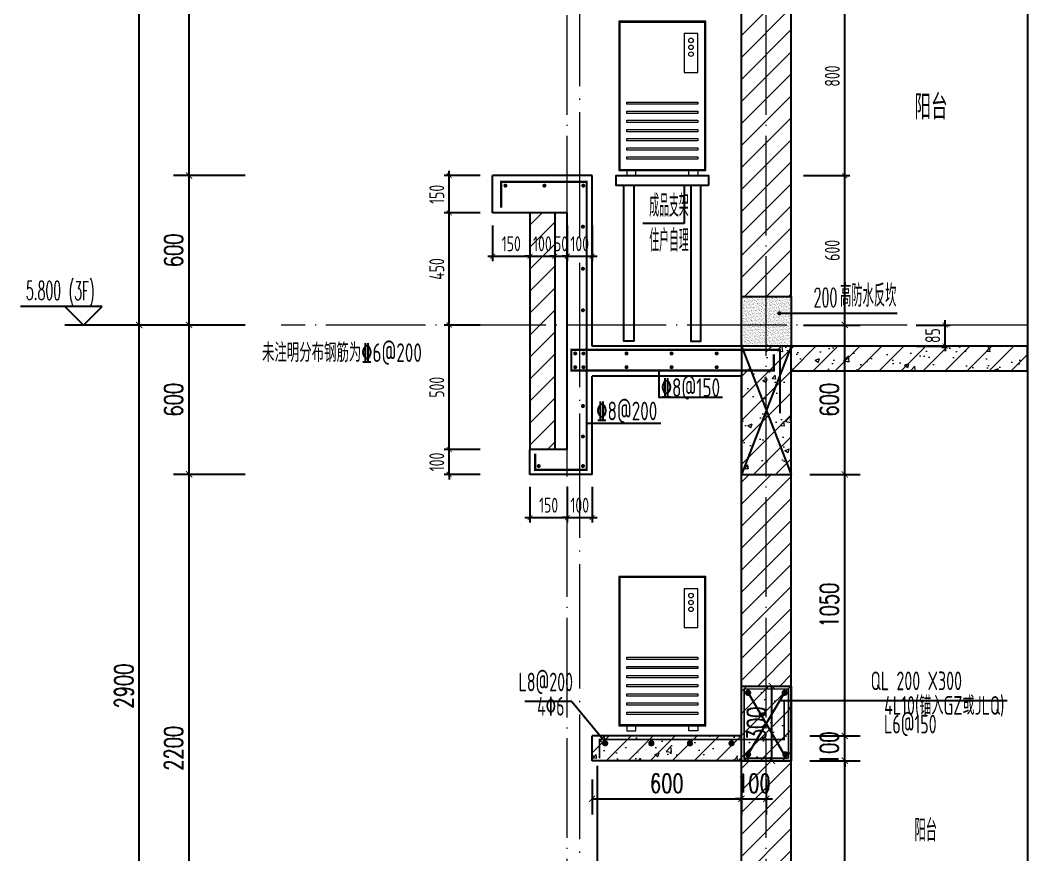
# Model space of a CAD drawing. Extents: x -1058961 to 23600, y -449123 to 2751847.
# Drawn here: x -74430 to -70329, y -29230 to -25880 of the extents above; entities that cross this region are included whole.
import ezdxf
from ezdxf.enums import TextEntityAlignment as Align

# ---------------------------------------------------------------- set-up
doc = ezdxf.new("R2010")
doc.units = 0
doc.header["$LTSCALE"] = 1000
doc.linetypes.add('DOTE', pattern=[2.42, 2, -0.2, 0.02, -0.2])
doc.linetypes.add('H3普通虚线', pattern=[4.2, 3, -1.2])
doc.layers.get('0').update_dxf_attribs({"linetype": 'CONTINUOUS'})
doc.layers.get('DEFPOINTS').update_dxf_attribs({"linetype": 'CONTINUOUS'})
for name, color, linetype in [('DIM', 2, 'CONTINUOUS'), ('DIM_ELEV', 3, 'CONTINUOUS'), ('DIM_IDEN', 67, 'CONTINUOUS'), ('DIM_SYMB', 3, 'CONTINUOUS'), ('PUB_DIM', 3, 'CONTINUOUS'), ('PUB_TEXT', 2, 'CONTINUOUS'), ('REIN', 6, 'CONTINUOUS'), ('REIND', 1, 'CONTINUOUS'), ('REINL', 1, 'CONTINUOUS'), ('S-BEAM-LINE2', 4, 'H3普通虚线'), ('S-大样-砼线', 7, 'CONTINUOUS'), ('S-引出线', 40, 'CONTINUOUS'), ('TEXT', 2, 'CONTINUOUS'), ('WALL', 5, 'CONTINUOUS'), ('看线', 251, 'CONTINUOUS'), ('空调外机', 8, 'CONTINUOUS'), ('立面-看线', 251, 'CONTINUOUS')]:
    doc.layers.add(name, color=color, linetype=linetype)
for name, color, linetype, lineweight in [('DOTE', 19, 'DOTE', 9), ('PUB_HATCH', 8, 'CONTINUOUS', 9), ('平面-空调室外机', 143, 'CONTINUOUS', 9)]:
    doc.layers.add(name, color=color, linetype=linetype, lineweight=lineweight)
doc.styles.add('_TCH_DIM', font='SIMPLEX.shx', dxfattribs={"width": 0.7, "bigfont": 'GBCBIG.shx'})
doc.styles.add('_TCH_DIM_T3', font='SIMPLEX', dxfattribs={"width": 0.705882, "bigfont": 'GBCBIG'})
doc.styles.add('DIM_FONT_T3', font='SIMPLEX', dxfattribs={"width": 0.705882, "bigfont": 'GBCBIG'})
doc.styles.add('TSSD_DIMENSION', font='Tssdeng.shx', dxfattribs={"width": 0.7, "bigfont": 'tssdchn.shx'})
doc.styles.add('TSSD_Label', font='Tssdeng.shx', dxfattribs={"width": 0.7, "bigfont": 'hztxt.shx'})
doc.styles.add('TSSD_REIN', font='tssdeng.shx', dxfattribs={"width": 0.7, "height": 300, "bigfont": 'tssdchn.shx'})
doc.dimstyles.new('_TCH_ARCH&&25', dxfattribs={"dimtxt": 74.375, "dimasz": 25, "dimexe": 62.5, "dimexo": 75, "dimgap": 25, "dimtad": 1, "dimdec": 0, "dimzin": 0, "dimdsep": 46, "dimtxsty": '_TCH_DIM_T3', "dimblk": 'ARCHTICK', "dimcen": 0.09, "dimclrt": 7, "dimazin": 0, "dimtfac": 1, "dimtdec": 0, "dimtix": 1, "dimtmove": 2, "dimatfit": 3, "dimldrblk": 'ARCHTICK', "dimfxl": 0, "dimtolj": 1, "dimtzin": 0, "dimarcsym": 0})
doc.dimstyles.new('TSSD_20_20', dxfattribs={"dimtxt": 60, "dimasz": 20, "dimexe": 20, "dimexo": 50, "dimgap": 20, "dimtad": 1, "dimdec": 0, "dimzin": 0, "dimdsep": 46, "dimtxsty": 'TSSD_DIMENSION', "dimblk": 'ARCHTICK', "dimblk1": 'ARCHTICK', "dimblk2": 'ARCHTICK', "dimcen": 0, "dimdle": 20, "dimclrt": 7, "dimadec": 0, "dimazin": 0, "dimtfac": 1, "dimtdec": 0, "dimtix": 1, "dimtmove": 2, "dimatfit": 3, "dimfxl": 0, "dimtolj": 1, "dimtzin": 0, "dimarcsym": 0})
pattern_1 = [(45, (0, 0), (-44.194174, 44.194174), []), (50, (0, 0), (179.315046, -15.688034), [18.75, -206.25]), (355, (0, 0), (-34.687833, 188.048033), [15, -165]), (100.4514, (14.94, -1.3), (144.627345, 172.359886), [15.935047, -175.285528]), (46.1842, (0, 50), (266.81026, -41.379754), [28.125, -309.375]), (96.6356, (22.23, 46.55), (233.66568, 243.52947), [23.90257, -262.92825]), (351.1842, (0, 50), (233.66549, 243.52965), [22.5, -247.5]), (21, (25, 37.5), (149.226763, -100.654723), [18.75, -206.25]), (326, (25, 37.5), (60.828833, 181.28751), [15, -165]), (71.4514, (37.44, 29.11), (210.055657, 80.632624), [15.935047, -175.285528]), (37.5, (0, 0), (3.039964, 83.2234635), [0, -163, 0, -167.5, 0, -165.625]), (7.5, (0, 0), (65.767384, 98.602928), [0, -95.5, 0, -159.25, 0, -63.125]), (327.5, (-55.75, 0), (133.455609, -5.638718), [0, -62.5, 0, -195, 0, -258.75]), (317.5, (-80.75, 0), (145.796542, 25.026246), [0, -81.25, 0, -129.5, 0, -183.75])]
pattern_2 = [(45, (0, 44.88), (-44.1941915, 44.1941915), [])]
pattern_3 = [(45, (-668291.086, 135584.79), (-44.1941915, 44.1941915), [])]
pattern_4 = [(45, (-668291.086, 135539.91), (-44.194174, 44.194174), []), (50, (-668291.09, 135539.91), (179.315046, -15.688034), [18.75, -206.25]), (355, (-668291.09, 135539.91), (-34.687833, 188.048033), [15, -165]), (100.4514, (-668276.14, 135538.6), (144.627345, 172.359886), [15.93505, -175.28553]), (46.1842, (-668291.09, 135589.9), (266.81026, -41.37975), [28.125, -309.375]), (96.6356, (-668268.85, 135586.46), (233.66568, 243.52947), [23.90257, -262.92825]), (351.1842, (-668291.1, 135589.9), (233.66549, 243.52965), [22.5, -247.5]), (21, (-668266.09, 135577.41), (149.226763, -100.654723), [18.75, -206.25]), (326, (-668266.09, 135577.41), (60.828833, 181.28751), [15, -165]), (71.4514, (-668253.65, 135569.02), (210.055657, 80.632624), [15.93505, -175.28553]), (37.5, (-668291.086, 135539.91), (3.039964, 83.2234635), [0, -163, 0, -167.5, 0, -165.625]), (7.5, (-668291.09, 135539.91), (65.767384, 98.602928), [0, -95.5, 0, -159.25, 0, -63.125]), (327.5, (-668346.836, 135539.91), (133.455609, -5.638718), [0, -62.5, 0, -195, 0, -258.75]), (317.5, (-668371.84, 135539.91), (145.796542, 25.026246), [0, -81.25, 0, -129.5, 0, -183.75])]

# ---------------------------------------------------------------- blocks, each defined once
blk = doc.blocks.new('kongtiao')
for p, q in [((-338.7, 49), (-338.7, -550.8)), ((11, 49), (-338.7, 49)), ((-334.1, 44.4), (-334.1, -546.2)), ((6.4, 44.4), (-334.1, 44.4)), ((6.4, -546.2), (6.4, 44.4)), ((11, -550.8), (11, 49)), ((-76.2, -0.5), (-76.2, -156.5)), ((-21.1, -0.5), (-76.2, -0.5)), ((-21.1, -156.5), (-21.1, -0.5)), ((-76.2, -156.5), (-21.1, -156.5)), ((-338.7, -550.8), (11, -550.8)), ((-334.1, -546.2), (6.4, -546.2)), ((-306.6, -550.8), (-306.6, -571.2)), ((-306.6, -571.2), (-269.8, -571.2)), ((-269.8, -571.2), (-269.8, -550.8)), ((-57.9, -571.2), (-57.9, -550.8)), ((-21.1, -571.2), (-57.9, -571.2)), ((-21.1, -550.8), (-21.1, -571.2))]:
    blk.add_line(p, q)
for points in [[(-306.6, -275.4), (-21.1, -275.4), (-21.1, -284.6), (-306.6, -284.6)], [(-306.6, -312.1), (-21.1, -312.1), (-21.1, -321.3), (-306.6, -321.3)], [(-306.6, -348.8), (-21.1, -348.8), (-21.1, -358), (-306.6, -358)], [(-306.6, -385.6), (-21.1, -385.6), (-21.1, -394.7), (-306.6, -394.7)], [(-306.6, -422.3), (-21.1, -422.3), (-21.1, -431.5), (-306.6, -431.5)], [(-306.6, -459), (-21.1, -459), (-21.1, -468.2), (-306.6, -468.2)], [(-306.6, -495.7), (-21.1, -495.7), (-21.1, -504.9), (-306.6, -504.9)]]:
    blk.add_lwpolyline(points, close=True)
for centre in [(-48.7, -28), (-48.7, -55.6), (-48.7, -83.1)]:
    blk.add_circle(centre, 9.18)
blk = doc.blocks.new('_ArchTick')
at = {"color": 0, "linetype": 'ByBlock', "const_width": 0.15}
blk.add_lwpolyline([(-0.5, -0.5), (0.5, 0.5)], dxfattribs=at)
blk = doc.blocks.new('*D1362')
at = {"layer": 'DEFPOINTS', "color": 0}
for p in [(895181.9, -114386.1), (895397.2, -114386.1), (895181.9, -114986.1)]:
    blk.add_point(p, dxfattribs=at)
at = {"layer": 'PUB_DIM', "color": 0, "lineweight": -2}
for p, q in [((895256.9, -114386.1), (895459.7, -114386.1)), ((895397.2, -114986.1), (895397.2, -114386.1)), ((895256.9, -114986.1), (895459.7, -114986.1))]:
    blk.add_line(p, q, dxfattribs=at)
at = {"layer": 'PUB_DIM', "color": 0, "lineweight": -2, "xscale": 25, "yscale": 25, "zscale": 25}
for p, rotation in [((895397.2, -114386.1), 90), ((895397.2, -114986.1), 270)]:
    blk.add_blockref('_ArchTick', p, dxfattribs=dict(at, rotation=rotation))
at = {"layer": 'PUB_DIM', "color": 7, "insert": (895335, -114686.1), "char_height": 74.38, "attachment_point": 5, "rotation": 90, "style": '_TCH_DIM_T3'}
blk.add_mtext('\\A1;600', dxfattribs=at)
blk = doc.blocks.new('*D1363')
at = {"layer": 'DEFPOINTS', "color": 0}
for p in [(895181.9, -114986.1), (895397.2, -114986.1), (895181.9, -116036.1)]:
    blk.add_point(p, dxfattribs=at)
at = {"layer": 'PUB_DIM', "color": 0, "lineweight": -2}
for p, q in [((895256.9, -114986.1), (895459.7, -114986.1)), ((895397.2, -116036.1), (895397.2, -114986.1)), ((895256.9, -116036.1), (895459.7, -116036.1))]:
    blk.add_line(p, q, dxfattribs=at)
at = {"layer": 'PUB_DIM', "color": 0, "lineweight": -2, "xscale": 25, "yscale": 25, "zscale": 25}
for p, rotation in [((895397.2, -114986.1), 90), ((895397.2, -116036.1), 270)]:
    blk.add_blockref('_ArchTick', p, dxfattribs=dict(at, rotation=rotation))
at = {"layer": 'PUB_DIM', "color": 7, "insert": (895335, -115511.1), "char_height": 74.38, "attachment_point": 5, "rotation": 90, "style": '_TCH_DIM_T3'}
blk.add_mtext('\\A1;1050', dxfattribs=at)
blk = doc.blocks.new('*D1364')
at = {"layer": 'DEFPOINTS', "color": 0}
for p in [(895181.9, -116036.1), (895397.2, -116036.1), (895181.9, -116136.1)]:
    blk.add_point(p, dxfattribs=at)
at = {"layer": 'PUB_DIM', "color": 0, "lineweight": -2}
for p, q in [((895256.9, -116036.1), (895459.7, -116036.1)), ((895397.2, -116036.1), (895397.2, -116011.1)), ((895397.2, -116136.1), (895397.2, -116036.1)), ((895256.9, -116136.1), (895459.7, -116136.1)), ((895397.2, -116136.1), (895397.2, -116161.1))]:
    blk.add_line(p, q, dxfattribs=at)
at = {"layer": 'PUB_DIM', "color": 0, "lineweight": -2, "xscale": 25, "yscale": 25, "zscale": 25}
for p, rotation in [((895397.2, -116036.1), 270), ((895397.2, -116136.1), 90)]:
    blk.add_blockref('_ArchTick', p, dxfattribs=dict(at, rotation=rotation))
at = {"layer": 'PUB_DIM', "color": 7, "insert": (895335, -116086.1), "char_height": 74.38, "attachment_point": 5, "rotation": 90, "style": '_TCH_DIM_T3'}
blk.add_mtext('\\A1;100', dxfattribs=at)
blk = doc.blocks.new('*D1365')
at = {"layer": 'DEFPOINTS', "color": 0}
for p in [(895181.9, -116136.1), (895397.2, -116136.1), (895181.9, -117186.1)]:
    blk.add_point(p, dxfattribs=at)
at = {"layer": 'PUB_DIM', "color": 0, "lineweight": -2}
for p, q in [((895256.9, -116136.1), (895459.7, -116136.1)), ((895397.2, -117186.1), (895397.2, -116136.1)), ((895256.9, -117186.1), (895459.7, -117186.1))]:
    blk.add_line(p, q, dxfattribs=at)
at = {"layer": 'PUB_DIM', "color": 0, "lineweight": -2, "xscale": 25, "yscale": 25, "zscale": 25}
for p, rotation in [((895397.2, -116136.1), 90), ((895397.2, -117186.1), 270)]:
    blk.add_blockref('_ArchTick', p, dxfattribs=dict(at, rotation=rotation))
at = {"layer": 'PUB_DIM', "color": 7, "insert": (895335, -116661.1), "char_height": 74.38, "attachment_point": 5, "rotation": 90, "style": '_TCH_DIM_T3'}
blk.add_mtext('\\A1;1050', dxfattribs=at)
blk = doc.blocks.new('*D1367')
at = {"layer": 'DEFPOINTS', "color": 0}
for p in [(894381.9, -116136.1), (894981.9, -116136.1), (894981.9, -116289.2)]:
    blk.add_point(p, dxfattribs=at)
at = {"layer": 'PUB_DIM', "color": 0, "lineweight": -2}
for p, q in [((894381.9, -116211.1), (894381.9, -116351.7)), ((894981.9, -116211.1), (894981.9, -116351.7)), ((894381.9, -116289.2), (894981.9, -116289.2))]:
    blk.add_line(p, q, dxfattribs=at)
at = {"layer": 'PUB_DIM', "color": 0, "lineweight": -2, "xscale": 25, "yscale": 25, "zscale": 25, "rotation": 180}
blk.add_blockref('_ArchTick', (894381.9, -116289.2), dxfattribs=at)
at = {"layer": 'PUB_DIM', "color": 0, "lineweight": -2, "xscale": 25, "yscale": 25, "zscale": 25}
blk.add_blockref('_ArchTick', (894981.9, -116289.2), dxfattribs=at)
at = {"layer": 'PUB_DIM', "color": 7, "insert": (894681.9, -116227), "char_height": 74.38, "attachment_point": 5, "style": '_TCH_DIM_T3'}
blk.add_mtext('\\A1;600', dxfattribs=at)
blk = doc.blocks.new('*D1368')
at = {"layer": 'DEFPOINTS', "color": 0}
for p in [(894981.9, -116136.1), (895081.9, -116136.1), (895081.9, -116289.2)]:
    blk.add_point(p, dxfattribs=at)
at = {"layer": 'PUB_DIM', "color": 0, "lineweight": -2}
for p, q in [((894981.9, -116211.1), (894981.9, -116351.7)), ((895081.9, -116211.1), (895081.9, -116351.7)), ((894981.9, -116289.2), (894956.9, -116289.2)), ((894981.9, -116289.2), (895081.9, -116289.2)), ((895081.9, -116289.2), (895106.9, -116289.2))]:
    blk.add_line(p, q, dxfattribs=at)
at = {"layer": 'PUB_DIM', "color": 0, "lineweight": -2, "xscale": 25, "yscale": 25, "zscale": 25}
blk.add_blockref('_ArchTick', (894981.9, -116289.2), dxfattribs=at)
at = {"layer": 'PUB_DIM', "color": 0, "lineweight": -2, "xscale": 25, "yscale": 25, "zscale": 25, "rotation": 180}
blk.add_blockref('_ArchTick', (895081.9, -116289.2), dxfattribs=at)
at = {"layer": 'PUB_DIM', "color": 7, "insert": (895031.9, -116227), "char_height": 74.38, "attachment_point": 5, "style": '_TCH_DIM_T3'}
blk.add_mtext('\\A1;100', dxfattribs=at)
blk = doc.blocks.new('*D1369')
at = {"layer": 'DEFPOINTS', "color": 0}
for p in [(894981.9, -115836.1), (895104.2, -115836.1), (894981.9, -116136.1)]:
    blk.add_point(p, dxfattribs=at)
at = {"layer": 'PUB_DIM', "color": 0, "lineweight": -2}
for p, q in [((895056.9, -115836.1), (895166.7, -115836.1)), ((895104.2, -116136.1), (895104.2, -115836.1)), ((895056.9, -116136.1), (895166.7, -116136.1))]:
    blk.add_line(p, q, dxfattribs=at)
at = {"layer": 'PUB_DIM', "color": 0, "lineweight": -2, "xscale": 25, "yscale": 25, "zscale": 25}
for p, rotation in [((895104.2, -115836.1), 90), ((895104.2, -116136.1), 270)]:
    blk.add_blockref('_ArchTick', p, dxfattribs=dict(at, rotation=rotation))
at = {"layer": 'PUB_DIM', "color": 7, "insert": (895042, -115986.1), "char_height": 74.38, "attachment_point": 5, "rotation": 90, "style": '_TCH_DIM_T3'}
blk.add_mtext('\\A1;300', dxfattribs=at)
blk = doc.blocks.new('*D1763')
at = {"layer": 'DEFPOINTS', "color": 0}
for p in [(-72706.5, -26503.1), (-72531.9, -26503.1), (-72531.9, -26653.1)]:
    blk.add_point(p, dxfattribs=at)
at = {"layer": 'DIM', "color": 0, "lineweight": -2}
for p, q in [((-72706.5, -26673.1), (-72706.5, -26483.1)), ((-72581.9, -26503.1), (-72726.5, -26503.1)), ((-72581.9, -26653.1), (-72726.5, -26653.1))]:
    blk.add_line(p, q, dxfattribs=at)
at = {"layer": 'DIM', "color": 0, "lineweight": -2, "xscale": 20, "yscale": 20, "zscale": 20}
for p, rotation in [((-72706.5, -26503.1), 90), ((-72706.5, -26653.1), 270)]:
    blk.add_blockref('_ArchTick', p, dxfattribs=dict(at, rotation=rotation))
at = {"layer": 'DIM', "color": 7, "insert": (-72756.5, -26578.1), "char_height": 60, "attachment_point": 5, "rotation": 90, "style": 'TSSD_DIMENSION'}
blk.add_mtext('\\A1;150', dxfattribs=at)
blk = doc.blocks.new('*D1764')
at = {"layer": 'DEFPOINTS', "color": 0}
for p in [(-72706.5, -26653.1), (-72531.9, -26653.1), (-72531.9, -27103.1)]:
    blk.add_point(p, dxfattribs=at)
at = {"layer": 'DIM', "color": 0, "lineweight": -2}
for p, q in [((-72581.9, -26653.1), (-72726.5, -26653.1)), ((-72706.5, -27123.1), (-72706.5, -26633.1)), ((-72581.9, -27103.1), (-72726.5, -27103.1))]:
    blk.add_line(p, q, dxfattribs=at)
at = {"layer": 'DIM', "color": 0, "lineweight": -2, "xscale": 20, "yscale": 20, "zscale": 20}
for p, rotation in [((-72706.5, -26653.1), 90), ((-72706.5, -27103.1), 270)]:
    blk.add_blockref('_ArchTick', p, dxfattribs=dict(at, rotation=rotation))
at = {"layer": 'DIM', "color": 7, "insert": (-72756.5, -26878.1), "char_height": 60, "attachment_point": 5, "rotation": 90, "style": 'TSSD_DIMENSION'}
blk.add_mtext('\\A1;450', dxfattribs=at)
blk = doc.blocks.new('*D1765')
at = {"layer": 'DEFPOINTS', "color": 0}
for p in [(-72706.5, -27103.1), (-72531.9, -27103.1), (-72531.9, -27603.1)]:
    blk.add_point(p, dxfattribs=at)
at = {"layer": 'DIM', "color": 0, "lineweight": -2}
for p, q in [((-72581.9, -27103.1), (-72726.5, -27103.1)), ((-72706.5, -27623.1), (-72706.5, -27083.1)), ((-72581.9, -27603.1), (-72726.5, -27603.1))]:
    blk.add_line(p, q, dxfattribs=at)
at = {"layer": 'DIM', "color": 0, "lineweight": -2, "xscale": 20, "yscale": 20, "zscale": 20}
for p, rotation in [((-72706.5, -27103.1), 90), ((-72706.5, -27603.1), 270)]:
    blk.add_blockref('_ArchTick', p, dxfattribs=dict(at, rotation=rotation))
at = {"layer": 'DIM', "color": 7, "insert": (-72756.5, -27353.1), "char_height": 60, "attachment_point": 5, "rotation": 90, "style": 'TSSD_DIMENSION'}
blk.add_mtext('\\A1;500', dxfattribs=at)
blk = doc.blocks.new('*D1766')
at = {"layer": 'DEFPOINTS', "color": 0}
for p in [(-72381.9, -27703.1), (-72231.9, -27703.1), (-72231.9, -27876.8)]:
    blk.add_point(p, dxfattribs=at)
at = {"layer": 'DIM', "color": 0, "lineweight": -2}
for p, q in [((-72381.9, -27753.1), (-72381.9, -27896.8)), ((-72231.9, -27753.1), (-72231.9, -27896.8)), ((-72401.9, -27876.8), (-72211.9, -27876.8))]:
    blk.add_line(p, q, dxfattribs=at)
at = {"layer": 'DIM', "color": 0, "lineweight": -2, "xscale": 20, "yscale": 20, "zscale": 20, "rotation": 180}
blk.add_blockref('_ArchTick', (-72381.9, -27876.8), dxfattribs=at)
at = {"layer": 'DIM', "color": 0, "lineweight": -2, "xscale": 20, "yscale": 20, "zscale": 20}
blk.add_blockref('_ArchTick', (-72231.9, -27876.8), dxfattribs=at)
at = {"layer": 'DIM', "color": 7, "insert": (-72306.9, -27826.8), "char_height": 60, "attachment_point": 5, "style": 'TSSD_DIMENSION'}
blk.add_mtext('\\A1;150', dxfattribs=at)
blk = doc.blocks.new('*D1767')
at = {"layer": 'DEFPOINTS', "color": 0}
for p in [(-72231.9, -27703.1), (-72131.9, -27703.1), (-72131.9, -27876.8)]:
    blk.add_point(p, dxfattribs=at)
at = {"layer": 'DIM', "color": 0, "lineweight": -2}
for p, q in [((-72231.9, -27753.1), (-72231.9, -27896.8)), ((-72131.9, -27753.1), (-72131.9, -27896.8)), ((-72231.9, -27876.8), (-72251.9, -27876.8)), ((-72231.9, -27876.8), (-72131.9, -27876.8)), ((-72131.9, -27876.8), (-72111.9, -27876.8))]:
    blk.add_line(p, q, dxfattribs=at)
at = {"layer": 'DIM', "color": 0, "lineweight": -2, "xscale": 20, "yscale": 20, "zscale": 20}
blk.add_blockref('_ArchTick', (-72231.9, -27876.8), dxfattribs=at)
at = {"layer": 'DIM', "color": 0, "lineweight": -2, "xscale": 20, "yscale": 20, "zscale": 20, "rotation": 180}
blk.add_blockref('_ArchTick', (-72131.9, -27876.8), dxfattribs=at)
at = {"layer": 'DIM', "color": 7, "insert": (-72181.9, -27826.8), "char_height": 60, "attachment_point": 5, "style": 'TSSD_DIMENSION'}
blk.add_mtext('\\A1;100', dxfattribs=at)
blk = doc.blocks.new('*D1768')
at = {"layer": 'DEFPOINTS', "color": 0}
for p in [(-72531.9, -26653.1), (-72381.9, -26653.1), (-72381.9, -26826.8)]:
    blk.add_point(p, dxfattribs=at)
at = {"layer": 'DIM', "color": 0, "lineweight": -2}
for p, q in [((-72531.9, -26703.1), (-72531.9, -26846.8)), ((-72381.9, -26703.1), (-72381.9, -26846.8)), ((-72551.9, -26826.8), (-72361.9, -26826.8))]:
    blk.add_line(p, q, dxfattribs=at)
at = {"layer": 'DIM', "color": 0, "lineweight": -2, "xscale": 20, "yscale": 20, "zscale": 20, "rotation": 180}
blk.add_blockref('_ArchTick', (-72531.9, -26826.8), dxfattribs=at)
at = {"layer": 'DIM', "color": 0, "lineweight": -2, "xscale": 20, "yscale": 20, "zscale": 20}
blk.add_blockref('_ArchTick', (-72381.9, -26826.8), dxfattribs=at)
at = {"layer": 'DIM', "color": 7, "insert": (-72456.9, -26776.8), "char_height": 60, "attachment_point": 5, "style": 'TSSD_DIMENSION'}
blk.add_mtext('\\A1;150', dxfattribs=at)
blk = doc.blocks.new('*D1769')
at = {"layer": 'DEFPOINTS', "color": 0}
for p in [(-72381.9, -26653.1), (-72281.9, -26653.1), (-72281.9, -26826.8)]:
    blk.add_point(p, dxfattribs=at)
at = {"layer": 'DIM', "color": 0, "lineweight": -2}
for p, q in [((-72381.9, -26703.1), (-72381.9, -26846.8)), ((-72281.9, -26703.1), (-72281.9, -26846.8)), ((-72381.9, -26826.8), (-72401.9, -26826.8)), ((-72381.9, -26826.8), (-72281.9, -26826.8)), ((-72281.9, -26826.8), (-72261.9, -26826.8))]:
    blk.add_line(p, q, dxfattribs=at)
at = {"layer": 'DIM', "color": 0, "lineweight": -2, "xscale": 20, "yscale": 20, "zscale": 20}
blk.add_blockref('_ArchTick', (-72381.9, -26826.8), dxfattribs=at)
at = {"layer": 'DIM', "color": 0, "lineweight": -2, "xscale": 20, "yscale": 20, "zscale": 20, "rotation": 180}
blk.add_blockref('_ArchTick', (-72281.9, -26826.8), dxfattribs=at)
at = {"layer": 'DIM', "color": 7, "insert": (-72331.9, -26776.8), "char_height": 60, "attachment_point": 5, "style": 'TSSD_DIMENSION'}
blk.add_mtext('\\A1;100', dxfattribs=at)
blk = doc.blocks.new('*D1770')
at = {"layer": 'DEFPOINTS', "color": 0}
for p in [(-72281.9, -26653.1), (-72231.9, -26653.1), (-72231.9, -26826.8)]:
    blk.add_point(p, dxfattribs=at)
at = {"layer": 'DIM', "color": 0, "lineweight": -2}
for p, q in [((-72281.9, -26703.1), (-72281.9, -26846.8)), ((-72231.9, -26703.1), (-72231.9, -26846.8)), ((-72281.9, -26826.8), (-72301.9, -26826.8)), ((-72281.9, -26826.8), (-72231.9, -26826.8)), ((-72231.9, -26826.8), (-72211.9, -26826.8))]:
    blk.add_line(p, q, dxfattribs=at)
at = {"layer": 'DIM', "color": 0, "lineweight": -2, "xscale": 20, "yscale": 20, "zscale": 20}
blk.add_blockref('_ArchTick', (-72281.9, -26826.8), dxfattribs=at)
at = {"layer": 'DIM', "color": 0, "lineweight": -2, "xscale": 20, "yscale": 20, "zscale": 20, "rotation": 180}
blk.add_blockref('_ArchTick', (-72231.9, -26826.8), dxfattribs=at)
at = {"layer": 'DIM', "color": 7, "insert": (-72256.9, -26776.8), "char_height": 60, "attachment_point": 5, "style": 'TSSD_DIMENSION'}
blk.add_mtext('\\A1;50', dxfattribs=at)
blk = doc.blocks.new('*D1771')
at = {"layer": 'DEFPOINTS', "color": 0}
for p in [(-72231.9, -26653.1), (-72131.9, -26653.1), (-72131.9, -26826.8)]:
    blk.add_point(p, dxfattribs=at)
at = {"layer": 'DIM', "color": 0, "lineweight": -2}
for p, q in [((-72231.9, -26703.1), (-72231.9, -26846.8)), ((-72131.9, -26703.1), (-72131.9, -26846.8)), ((-72231.9, -26826.8), (-72251.9, -26826.8)), ((-72231.9, -26826.8), (-72131.9, -26826.8)), ((-72131.9, -26826.8), (-72111.9, -26826.8))]:
    blk.add_line(p, q, dxfattribs=at)
at = {"layer": 'DIM', "color": 0, "lineweight": -2, "xscale": 20, "yscale": 20, "zscale": 20}
blk.add_blockref('_ArchTick', (-72231.9, -26826.8), dxfattribs=at)
at = {"layer": 'DIM', "color": 0, "lineweight": -2, "xscale": 20, "yscale": 20, "zscale": 20, "rotation": 180}
blk.add_blockref('_ArchTick', (-72131.9, -26826.8), dxfattribs=at)
at = {"layer": 'DIM', "color": 7, "insert": (-72181.9, -26776.8), "char_height": 60, "attachment_point": 5, "style": 'TSSD_DIMENSION'}
blk.add_mtext('\\A1;100', dxfattribs=at)
blk = doc.blocks.new('*D1772')
at = {"layer": 'DEFPOINTS', "color": 0}
for p in [(-70879.2, -27103.1), (-70713.3, -27103.1), (-70879.2, -27188.1)]:
    blk.add_point(p, dxfattribs=at)
at = {"layer": 'DIM', "color": 0, "lineweight": -2}
for p, q in [((-70829.2, -27103.1), (-70693.3, -27103.1)), ((-70713.3, -27103.1), (-70713.3, -27083.1)), ((-70713.3, -27188.1), (-70713.3, -27103.1)), ((-70829.2, -27188.1), (-70693.3, -27188.1)), ((-70713.3, -27188.1), (-70713.3, -27208.1))]:
    blk.add_line(p, q, dxfattribs=at)
at = {"layer": 'DIM', "color": 0, "lineweight": -2, "xscale": 20, "yscale": 20, "zscale": 20}
for p, rotation in [((-70713.3, -27103.1), 270), ((-70713.3, -27188.1), 90)]:
    blk.add_blockref('_ArchTick', p, dxfattribs=dict(at, rotation=rotation))
at = {"layer": 'DIM', "color": 7, "insert": (-70763.3, -27145.6), "char_height": 60, "attachment_point": 5, "rotation": 90, "style": 'TSSD_DIMENSION'}
blk.add_mtext('\\A1;85', dxfattribs=at)
blk = doc.blocks.new('*D1779')
at = {"layer": 'DEFPOINTS', "color": 0}
for p in [(-71331.9, -25703.1), (-71116.7, -25703.1), (-71331.9, -26503.1)]:
    blk.add_point(p, dxfattribs=at)
at = {"layer": 'DIM', "color": 0, "lineweight": -2}
for p, q in [((-71281.9, -25703.1), (-71096.7, -25703.1)), ((-71116.7, -26523.1), (-71116.7, -25683.1)), ((-71281.9, -26503.1), (-71096.7, -26503.1))]:
    blk.add_line(p, q, dxfattribs=at)
at = {"layer": 'DIM', "color": 0, "lineweight": -2, "xscale": 20, "yscale": 20, "zscale": 20}
for p, rotation in [((-71116.7, -25703.1), 90), ((-71116.7, -26503.1), 270)]:
    blk.add_blockref('_ArchTick', p, dxfattribs=dict(at, rotation=rotation))
at = {"layer": 'DIM', "color": 7, "insert": (-71166.7, -26103.1), "char_height": 60, "attachment_point": 5, "rotation": 90, "style": 'TSSD_DIMENSION'}
blk.add_mtext('\\A1;800', dxfattribs=at)
blk = doc.blocks.new('*D1780')
at = {"layer": 'DEFPOINTS', "color": 0}
for p in [(-71331.9, -26503.1), (-71116.7, -26503.1), (-71331.9, -27103.1)]:
    blk.add_point(p, dxfattribs=at)
at = {"layer": 'DIM', "color": 0, "lineweight": -2}
for p, q in [((-71116.7, -27123.1), (-71116.7, -26483.1)), ((-71281.9, -26503.1), (-71096.7, -26503.1)), ((-71281.9, -27103.1), (-71096.7, -27103.1))]:
    blk.add_line(p, q, dxfattribs=at)
at = {"layer": 'DIM', "color": 0, "lineweight": -2, "xscale": 20, "yscale": 20, "zscale": 20}
for p, rotation in [((-71116.7, -26503.1), 90), ((-71116.7, -27103.1), 270)]:
    blk.add_blockref('_ArchTick', p, dxfattribs=dict(at, rotation=rotation))
at = {"layer": 'DIM', "color": 7, "insert": (-71166.7, -26803.1), "char_height": 60, "attachment_point": 5, "rotation": 90, "style": 'TSSD_DIMENSION'}
blk.add_mtext('\\A1;600', dxfattribs=at)
blk = doc.blocks.new('*D1824')
at = {"layer": 'DEFPOINTS', "color": 0}
for p in [(-73752.1, -27703.1), (-73452.1, -27703.1), (-73452.1, -29903.1)]:
    blk.add_point(p, dxfattribs=at)
at = {"layer": 'PUB_DIM', "color": 0, "lineweight": -2}
for p, q in [((-73527.1, -27703.1), (-73814.6, -27703.1)), ((-73752.1, -29903.1), (-73752.1, -27703.1)), ((-73527.1, -29903.1), (-73814.6, -29903.1))]:
    blk.add_line(p, q, dxfattribs=at)
at = {"layer": 'PUB_DIM', "color": 0, "lineweight": -2, "xscale": 25, "yscale": 25, "zscale": 25}
for p, rotation in [((-73752.1, -27703.1), 90), ((-73752.1, -29903.1), 270)]:
    blk.add_blockref('_ArchTick', p, dxfattribs=dict(at, rotation=rotation))
at = {"layer": 'PUB_DIM', "color": 7, "insert": (-73814.3, -28803.1), "char_height": 74.38, "attachment_point": 5, "rotation": 90, "style": '_TCH_DIM_T3'}
blk.add_mtext('\\A1;2200', dxfattribs=at)
blk = doc.blocks.new('*D1825')
at = {"layer": 'DEFPOINTS', "color": 0}
for p in [(-73752.1, -27103.1), (-73452.1, -27103.1), (-73452.1, -27703.1)]:
    blk.add_point(p, dxfattribs=at)
at = {"layer": 'PUB_DIM', "color": 0, "lineweight": -2}
for p, q in [((-73527.1, -27103.1), (-73814.6, -27103.1)), ((-73752.1, -27703.1), (-73752.1, -27103.1)), ((-73527.1, -27703.1), (-73814.6, -27703.1))]:
    blk.add_line(p, q, dxfattribs=at)
at = {"layer": 'PUB_DIM', "color": 0, "lineweight": -2, "xscale": 25, "yscale": 25, "zscale": 25}
for p, rotation in [((-73752.1, -27103.1), 90), ((-73752.1, -27703.1), 270)]:
    blk.add_blockref('_ArchTick', p, dxfattribs=dict(at, rotation=rotation))
at = {"layer": 'PUB_DIM', "color": 7, "insert": (-73814.3, -27403.1), "char_height": 74.38, "attachment_point": 5, "rotation": 90, "style": '_TCH_DIM_T3'}
blk.add_mtext('\\A1;600', dxfattribs=at)
blk = doc.blocks.new('*D1826')
at = {"layer": 'DEFPOINTS', "color": 0}
for p in [(-73752.1, -26503.1), (-73452.1, -26503.1), (-73452.1, -27103.1)]:
    blk.add_point(p, dxfattribs=at)
at = {"layer": 'PUB_DIM', "color": 0, "lineweight": -2}
for p, q in [((-73527.1, -26503.1), (-73814.6, -26503.1)), ((-73752.1, -27103.1), (-73752.1, -26503.1)), ((-73527.1, -27103.1), (-73814.6, -27103.1))]:
    blk.add_line(p, q, dxfattribs=at)
at = {"layer": 'PUB_DIM', "color": 0, "lineweight": -2, "xscale": 25, "yscale": 25, "zscale": 25}
for p, rotation in [((-73752.1, -26503.1), 90), ((-73752.1, -27103.1), 270)]:
    blk.add_blockref('_ArchTick', p, dxfattribs=dict(at, rotation=rotation))
at = {"layer": 'PUB_DIM', "color": 7, "insert": (-73814.3, -26803.1), "char_height": 74.38, "attachment_point": 5, "rotation": 90, "style": '_TCH_DIM_T3'}
blk.add_mtext('\\A1;600', dxfattribs=at)
blk = doc.blocks.new('*D1827')
at = {"layer": 'DEFPOINTS', "color": 0}
for p in [(-73752.1, -24803.1), (-73452.1, -24803.1), (-73452.1, -26503.1)]:
    blk.add_point(p, dxfattribs=at)
at = {"layer": 'PUB_DIM', "color": 0, "lineweight": -2}
for p, q in [((-73527.1, -24803.1), (-73814.6, -24803.1)), ((-73752.1, -26503.1), (-73752.1, -24803.1)), ((-73527.1, -26503.1), (-73814.6, -26503.1))]:
    blk.add_line(p, q, dxfattribs=at)
at = {"layer": 'PUB_DIM', "color": 0, "lineweight": -2, "xscale": 25, "yscale": 25, "zscale": 25}
for p, rotation in [((-73752.1, -24803.1), 90), ((-73752.1, -26503.1), 270)]:
    blk.add_blockref('_ArchTick', p, dxfattribs=dict(at, rotation=rotation))
at = {"layer": 'PUB_DIM', "color": 7, "insert": (-73814.3, -25653.1), "char_height": 74.38, "attachment_point": 5, "rotation": 90, "style": '_TCH_DIM_T3'}
blk.add_mtext('\\A1;1700', dxfattribs=at)
blk = doc.blocks.new('*D1841')
at = {"layer": 'DEFPOINTS', "color": 0}
for p in [(-73952.1, -27103.1), (-73452.1, -27103.1), (-73452.1, -30003.1)]:
    blk.add_point(p, dxfattribs=at)
at = {"layer": 'PUB_DIM', "color": 0, "lineweight": -2}
for p, q in [((-73527.1, -27103.1), (-74014.6, -27103.1)), ((-73952.1, -30003.1), (-73952.1, -27103.1)), ((-73527.1, -30003.1), (-74014.6, -30003.1))]:
    blk.add_line(p, q, dxfattribs=at)
at = {"layer": 'PUB_DIM', "color": 0, "lineweight": -2, "xscale": 25, "yscale": 25, "zscale": 25}
for p, rotation in [((-73952.1, -27103.1), 90), ((-73952.1, -30003.1), 270)]:
    blk.add_blockref('_ArchTick', p, dxfattribs=dict(at, rotation=rotation))
at = {"layer": 'PUB_DIM', "color": 7, "insert": (-74014.3, -28553.1), "char_height": 74.38, "attachment_point": 5, "rotation": 90, "style": '_TCH_DIM_T3'}
blk.add_mtext('\\A1;2900', dxfattribs=at)
blk = doc.blocks.new('*D1842')
at = {"layer": 'DEFPOINTS', "color": 0}
for p in [(-73952.1, -24203.1), (-73452.1, -24203.1), (-73452.1, -27103.1)]:
    blk.add_point(p, dxfattribs=at)
at = {"layer": 'PUB_DIM', "color": 0, "lineweight": -2}
for p, q in [((-73527.1, -24203.1), (-74014.6, -24203.1)), ((-73952.1, -27103.1), (-73952.1, -24203.1)), ((-73527.1, -27103.1), (-74014.6, -27103.1))]:
    blk.add_line(p, q, dxfattribs=at)
at = {"layer": 'PUB_DIM', "color": 0, "lineweight": -2, "xscale": 25, "yscale": 25, "zscale": 25}
for p, rotation in [((-73952.1, -24203.1), 90), ((-73952.1, -27103.1), 270)]:
    blk.add_blockref('_ArchTick', p, dxfattribs=dict(at, rotation=rotation))
at = {"layer": 'PUB_DIM', "color": 7, "insert": (-74014.3, -25653.1), "char_height": 74.38, "attachment_point": 5, "rotation": 90, "style": '_TCH_DIM_T3'}
blk.add_mtext('\\A1;2900', dxfattribs=at)
blk = doc.blocks.new('20210809.02275929')
at = {"layer": 'REIN', "const_width": 9}
for points in [[(88113.3, 67634.2), (88113.3, 67738.1), (88457.1, 67738.1), (88457.1, 66580.9), (88250.3, 66580.9), (88250.3, 66645.6)], [(89233.9, 66808.4), (89233.9, 67063.1), (88395.2, 67063.1), (88395.2, 66980.3), (89209.6, 66980.3), (89209.6, 67044.5)]]:
    blk.add_lwpolyline(points, dxfattribs=at)
at = {"layer": 'REIN', "const_width": 8}
for points in [[(88126.4, 67722.7, 1), (88134.4, 67722.7, 1)], [(88283, 67722.7, 1), (88291, 67722.7, 1)], [(88439.4, 67722.7, 1), (88447.4, 67722.7, 1)], [(88438, 67557.9, 1), (88446, 67557.9, 1)], [(88438, 67388.8, 1), (88446, 67388.8, 1)], [(88438, 67222.2, 1), (88446, 67222.2, 1)], [(88406.9, 67048.5, 1), (88414.9, 67048.5, 1)], [(88439.8, 67048.5, 1), (88447.8, 67048.5, 1)], [(88613, 67048.5, 1), (88621, 67048.5, 1)], [(88794.1, 67048.5, 1), (88802.1, 67048.5, 1)], [(88975.4, 67048.5, 1), (88983.4, 67048.5, 1)], [(88406.9, 66993.5, 1), (88414.9, 66993.5, 1)], [(88439.8, 66993.5, 1), (88447.8, 66993.5, 1)], [(88613, 66993.5, 1), (88621, 66993.5, 1)], [(88794.1, 66993.5, 1), (88802.1, 66993.5, 1)], [(88975.4, 66993.5, 1), (88983.4, 66993.5, 1)], [(88438, 66837.3, 1), (88446, 66837.3, 1)], [(88438, 66715.1, 1), (88446, 66715.1, 1)], [(88260.3, 66596.4, 1), (88268.3, 66596.4, 1)], [(88438, 66596.4, 1), (88446, 66596.4, 1)]]:
    blk.add_lwpolyline(points, format="xyb", close=True, dxfattribs=at)
at = {"layer": 'S-引出线'}
blk.add_line((88457.1, 66768.4), (88755, 66768.4), dxfattribs=at)
blk.add_lwpolyline([(88746.9, 66980.3), (88746.9, 66873.3), (89002.9, 66873.3)], dxfattribs=at)
at = {"layer": 'TEXT', "style": 'TSSD_REIN', "width": 0.7}
for s, p in [('未注明分布钢筋为%%1326@200', (87152, 67014.4)), ('%%1328@150', (88755.1, 66874.3)), ('\x848@200', (88495.7, 66780.1))]:
    blk.add_text(s, height=75, rotation=0, dxfattribs=at).set_placement(p)
blk = doc.blocks.new('*D3221')
at = {"layer": 'DEFPOINTS', "color": 0}
for p in [(-72706.5, -27603.1), (-72531.9, -27603.1), (-72531.9, -27703.1)]:
    blk.add_point(p, dxfattribs=at)
at = {"layer": 'DIM', "color": 0, "lineweight": -2}
for p, q in [((-72706.5, -27603.1), (-72706.5, -27583.1)), ((-72581.9, -27603.1), (-72726.5, -27603.1)), ((-72706.5, -27703.1), (-72706.5, -27603.1)), ((-72581.9, -27703.1), (-72726.5, -27703.1)), ((-72706.5, -27703.1), (-72706.5, -27723.1))]:
    blk.add_line(p, q, dxfattribs=at)
at = {"layer": 'DIM', "color": 0, "lineweight": -2, "xscale": 20, "yscale": 20, "zscale": 20}
for p, rotation in [((-72706.5, -27603.1), 270), ((-72706.5, -27703.1), 90)]:
    blk.add_blockref('_ArchTick', p, dxfattribs=dict(at, rotation=rotation))
at = {"layer": 'DIM', "color": 7, "insert": (-72756.5, -27653.1), "char_height": 60, "attachment_point": 5, "rotation": 90, "style": 'TSSD_DIMENSION'}
blk.add_mtext('\\A1;100', dxfattribs=at)
blk = doc.blocks.new('QL-3')
at = {"layer": 'REIND', "const_width": 12.5}
for points in [[(312893.5, 71264.4, 1), (312881, 71264.4, 1)], [(313040.3, 71264.4, 1), (313027.8, 71264.4, 1)], [(312893.5, 71017.4, 1), (312881, 71017.4, 1)], [(313043, 71017.4, 1), (313030.5, 71017.4, 1)]]:
    blk.add_lwpolyline(points, format="xyb", close=True, dxfattribs=at)
at = {"layer": 'REINL', "const_width": 6.25}
blk.add_lwpolyline([(313049.7, 71001.6), (313049.7, 71280), (312871.7, 71280), (312871.7, 71001.8), (313049.3, 71001.8)], dxfattribs=at)
at = {"layer": 'S-BEAM-LINE2'}
for p, q in [((312887.3, 71017.4), (313034, 71264.4)), ((312887.3, 71264.4), (313034, 71014.1))]:
    blk.add_line(p, q, dxfattribs=at)
blk.add_lwpolyline([(312860.5, 71291.8), (313060.4, 71291.8), (313060.4, 70991.8), (312860.5, 70991.8)], close=True, dxfattribs=at)
at = {"layer": 'TEXT'}
blk.add_line((313009.3, 71233.9), (313928.2, 71233.9), dxfattribs=at)
at = {"layer": 'TEXT', "style": 'TSSD_Label', "width": 0.65}
for s, p in [('QL 200 X300', (313747.1, 71252.6)), ('4L10(锚入GZ或JLQ)', (313917.4, 71153.8)), ('L6@150', (313645.1, 71078.8))]:
    blk.add_text(s, height=75, dxfattribs=at).set_placement(p, align=Align.BOTTOM_RIGHT)
blk = doc.blocks.new('BW-27856318', base_point=(594987.6, -571981, 0))
at = {"layer": 'REIND', "const_width": 12.5}
for points in [[(595320.6, -571921.5, 1), (595308.1, -571921.5, 1)], [(595506.4, -571921.5, 1), (595493.9, -571921.5, 1)], [(595661.6, -571921.5, 1), (595649.1, -571921.5, 1)], [(595828.6, -571921.5, 1), (595816.1, -571921.5, 1)]]:
    blk.add_lwpolyline(points, format="xyb", close=True, dxfattribs=at)
at = {"layer": 'REINL', "const_width": 6.25}
blk.add_lwpolyline([(595292.1, -571981), (595292.1, -571905.9), (596033.8, -571905.9), (596033.8, -571750.9)], dxfattribs=at)
at = {"layer": 'TEXT', "extrusion": (1.22465e-16, 0, -1)}
blk.add_line((595181.1, -571753.7), (594991, -571753.7), dxfattribs=at)
at = {"layer": 'TEXT'}
blk.add_line((595181.1, -571753.7), (595314.3, -571915.2), dxfattribs=at)
at = {"layer": 'TEXT', "style": 'TSSD_Label', "width": 0.65}
for s, p in [('L8@200', (595185.3, -571735)), ('4%%1306', (595151.2, -571832.5))]:
    blk.add_text(s, height=75, dxfattribs=at).set_placement(p, align=Align.BOTTOM_RIGHT)
blk = doc.blocks.new('VBCVBCBCBF')
at = {"layer": 'PUB_HATCH'}
h = blk.add_hatch(dxfattribs=at)
h.set_pattern_fill('普通砖', color=256, scale=25, style=0)
h.set_pattern_definition(pattern_2)
h.paths.add_polyline_path([(894981.9, -115836.1), (895181.9, -115836.1), (895181.9, -114986.1), (894981.9, -114986.1)])
h = blk.add_hatch(dxfattribs=at)
h.set_pattern_fill('钢筋混凝土', color=256, scale=25, style=0)
h.set_pattern_definition(pattern_1)
h.paths.add_polyline_path([(894981.9, -116036.1), (895181.9, -116136.1), (895181.9, -115836.1), (894981.9, -115836.1)])
h = blk.add_hatch(dxfattribs=at)
h.set_pattern_fill('钢筋混凝土', color=256, scale=25, style=0)
h.set_pattern_definition(pattern_1)
h.paths.add_polyline_path([(895181.9, -116136.1), (894981.9, -116036.1), (894381.9, -116036.1), (894381.9, -116136.1)])
h = blk.add_hatch(dxfattribs=at)
h.set_pattern_fill('普通砖', color=256, scale=25, style=0)
h.set_pattern_definition(pattern_2)
h.paths.add_polyline_path([(895181.9, -117171.1), (895181.9, -116136.1), (894981.9, -116136.1), (894981.9, -117171.1)])
at = {"layer": 'WALL'}
for p, q in [((894981.9, -115836.1), (894981.9, -114986.1)), ((894981.9, -114986.1), (895181.9, -114986.1)), ((895181.9, -115836.1), (895181.9, -114986.1)), ((894981.9, -116036.1), (894981.9, -115836.1)), ((894981.9, -115836.1), (895181.9, -115836.1)), ((895181.9, -116136.1), (895181.9, -115836.1)), ((894981.9, -116036.1), (894381.9, -116036.1)), ((894381.9, -116136.1), (894381.9, -116036.1)), ((895181.9, -116136.1), (894381.9, -116136.1)), ((894981.9, -117171.1), (894981.9, -116136.1)), ((894981.9, -116136.1), (895181.9, -116136.1)), ((895181.9, -117171.1), (895181.9, -116136.1))]:
    blk.add_line(p, q, dxfattribs=at)
at = {"layer": '看线'}
blk.add_line((894401.9, -116156.1), (894401.9, -117166.1), dxfattribs=at)
at = {"layer": '平面-空调室外机'}
blk.add_blockref('kongtiao', (894827.8, -115444.9), dxfattribs=at)
at = {"layer": 'PUB_TEXT', "style": 'DIM_FONT_T3', "width": 0.705882}
blk.add_text('阳台', height=89.36, dxfattribs=at).set_placement((895677.3, -116460.5))
at = {"layer": 'PUB_DIM'}
for p1, p2, distance, picture, middle in [((895181.9, -114986.1), (895181.9, -114386.1), -215.2, '*D1362', (895335, -114686.1)), ((895181.9, -116036.1), (895181.9, -114986.1), -215.2, '*D1363', (895335, -115511.1)), ((894981.9, -116136.1), (894981.9, -115836.1), -122.3, '*D1369', (895042, -115986.1)), ((895181.9, -116136.1), (895181.9, -116036.1), -215.2, '*D1364', (895335, -116086.1)), ((895181.9, -117186.1), (895181.9, -116136.1), -215.2, '*D1365', (895335, -116661.1)), ((894381.9, -116136.1), (894981.9, -116136.1), -153.1, '*D1367', (894681.9, -116227)), ((894981.9, -116136.1), (895081.9, -116136.1), -153.1, '*D1368', (895031.9, -116227))]:
    dim = blk.add_aligned_dim(p1=p1, p2=p2, distance=distance, dimstyle='_TCH_ARCH&&25', dxfattribs=at)
    dim.commit()
    dim.dimension.update_dxf_attribs({"geometry": picture, "text_midpoint": middle})

msp = doc.modelspace()

# ---------------------------------------------------------------- hatches: boundary and pattern name
at = {"layer": 'PUB_HATCH'}
h = msp.add_hatch(dxfattribs=at)
h.set_pattern_fill('普通砖', color=256, scale=25, style=0)
h.set_pattern_definition(pattern_3)
h.paths.add_polyline_path([(-71331.89, -26988.12), (-71331.89, -25703.12), (-71531.89, -25703.12), (-71531.89, -26988.12)])
h = msp.add_hatch(dxfattribs=at)
h.set_pattern_fill('普通砖', color=256, scale=25, style=0)
h.set_pattern_definition(pattern_3)
h.paths.add_polyline_path([(-72381.89, -26653.08), (-72381.89, -27603.08), (-72281.89, -27603.08), (-72281.89, -26653.08)])
h = msp.add_hatch(dxfattribs=at)
h.set_pattern_fill('钢筋混凝土', color=256, scale=25, style=0)
h.set_pattern_definition(pattern_4)
h.paths.add_polyline_path([(-70381.89, -27188.12), (-71431.89, -27188.12), (-71431.89, -27254.79), (-71331.89, -27288.12), (-70381.89, -27288.12)])
h = msp.add_hatch(dxfattribs=at)
h.set_pattern_fill('钢筋混凝土', color=256, scale=25, style=0)
h.set_pattern_definition(pattern_4)
h.paths.add_polyline_path([(-71331.89, -27703.12), (-71331.89, -27288.12), (-71431.89, -27254.79), (-71531.89, -27288.12), (-71531.89, -27703.12)])
at = {"layer": '立面-看线'}
h = msp.add_hatch(dxfattribs=at)
h.set_pattern_fill('碎沙', color=256, scale=4)
h.set_pattern_definition([(37.5, (-872585.129, -412550.074), (-0.32000626, 9.78826475), [0, -7.7216, 0, -8.636, 0, -8.255]), (7.5, (-872585.129, -412550.074), (8.99046566, 14.33650201), [0, -4.1656, 0, -6.9596, 0, -2.667]), (327.5, (-872591.3775, -412550.074), (15.819847405, 0.02874369), [0, -2.54, 0, -9.144, 0, -11.938]), (317.5, (-872591.377, -412550.074), (15.27112905, 4.45858647), [0, -1.27, 0, -5.9944, 0, -6.858])])
h.paths.add_polyline_path([(-71531.89, -27188.12), (-71331.89, -27188.12), (-71331.89, -26988.12), (-71531.89, -26988.12)])

# ---------------------------------------------------------------- linework, layer by layer
at = {"layer": 'DIM'}
for p, q in [((-71762.23, -26543.13), (-71762.23, -26694.66)), ((-71762.23, -26694.66), (-71928.76, -26694.66))]:
    msp.add_line(p, q, dxfattribs=at)
at = {"layer": 'DIM_ELEV', "color": 1}
for p, q in [((-74102.08, -27028.12), (-74430.08, -27028.12)), ((-74177.08, -27103.12), (-74252.08, -27028.12)), ((-74177.08, -27103.12), (-74102.08, -27028.12)), ((-73752.08, -27103.12), (-74252.08, -27103.12))]:
    msp.add_line(p, q, dxfattribs=at)
at = {"layer": 'DIM_IDEN'}
for p, q in [((-71379.45, -27055.84), (-71265.08, -27055.84)), ((-71265.08, -27055.84), (-70906.53, -27055.84))]:
    msp.add_line(p, q, dxfattribs=at)
at = {"layer": 'DIM_IDEN', "const_width": 8.33}
msp.add_lwpolyline([(-71383.61, -27055.84, 1), (-71375.28, -27055.84, 1)], format="xyb", close=True, dxfattribs=at)
at = {"layer": 'DIM_SYMB'}
msp.add_lwpolyline([(-70381.89, -14983.12), (-70381.89, -24615), (-70329.39, -24634.11), (-70434.39, -24652.62), (-70381.89, -24671.25), (-70381.89, -34303.12)], dxfattribs=at)
at = {"layer": 'DOTE', "color": 1, "linetype": 'DOTE', "ltscale": 0.2}
for p, q in [((-72231.89, -34003.12), (-72231.89, -14403.12)), ((-71431.89, -34003.12), (-71431.89, -14403.12)), ((-70381.89, -27103.12), (-73382.08, -27103.12))]:
    msp.add_line(p, q, dxfattribs=at)
at = {"layer": 'DOTE', "ltscale": 0.25}
msp.add_line((-72181.89, -33403.12), (-72181.89, -17589.4), dxfattribs=at)
at = {"layer": 'S-大样-砼线'}
for p, q in [((-71531.89, -27188.12), (-71331.89, -27703.12)), ((-71331.89, -27188.12), (-71531.89, -27703.12))]:
    msp.add_line(p, q, dxfattribs=at)
msp.add_lwpolyline([(-71331.89, -27188.12), (-71531.89, -27188.12), (-71531.89, -27703.12), (-71331.89, -27703.12)], close=True, dxfattribs=at)
at = {"layer": 'WALL'}
for p, q in [((-71531.89, -26988.12), (-71531.89, -25703.12)), ((-71331.89, -26988.12), (-71331.89, -25703.12)), ((-72131.89, -26503.08), (-72531.89, -26503.08)), ((-72531.89, -26653.08), (-72531.89, -26503.08)), ((-72131.89, -27188.12), (-72131.89, -26503.08)), ((-72231.89, -26653.08), (-72531.89, -26653.08)), ((-72381.89, -26653.08), (-72381.89, -27603.08)), ((-72281.89, -26653.08), (-72381.89, -26653.08)), ((-72281.89, -26653.08), (-72281.89, -27603.08)), ((-72231.89, -27188.12), (-72231.89, -26653.08)), ((-71531.89, -26988.12), (-71331.89, -26988.12)), ((-72231.89, -27603.14), (-72231.89, -27188.12)), ((-71431.89, -27188.12), (-72131.89, -27188.12)), ((-70381.89, -27188.12), (-71431.89, -27188.12)), ((-70381.89, -27288.12), (-70381.89, -27188.12)), ((-71531.89, -27308.12), (-72131.89, -27308.12)), ((-72131.89, -27703.14), (-72131.89, -27308.12)), ((-71531.89, -27703.12), (-71531.89, -27308.12)), ((-70381.89, -27288.12), (-71331.89, -27288.12)), ((-71331.89, -27703.12), (-71331.89, -27288.12)), ((-72281.89, -27603.08), (-72381.89, -27603.08)), ((-72231.89, -27603.14), (-72381.89, -27603.14)), ((-72381.89, -27703.14), (-72381.89, -27603.14)), ((-72131.89, -27703.14), (-72381.89, -27703.14)), ((-71531.89, -27703.12), (-71331.89, -27703.12))]:
    msp.add_line(p, q, dxfattribs=at)
msp.add_lwpolyline([(-71531.89, -26988.12), (-71331.89, -26988.12), (-71331.89, -27188.12), (-71531.89, -27188.12)], close=True, dxfattribs=at)
at = {"layer": '空调外机', "linetype": 'Continuous'}
msp.add_lwpolyline([(-71664.88, -26543.13), (-72034.88, -26543.13), (-72034.88, -26503.13), (-71664.88, -26503.13)], close=True, dxfattribs=at)
for points in [[(-71964.88, -26543.13), (-71964.88, -27168.12), (-72004.88, -27168.12), (-72004.88, -26543.13)], [(-71734.88, -26543.13), (-71734.88, -27168.12), (-71694.88, -27168.12), (-71694.88, -26543.13)]]:
    msp.add_lwpolyline(points, dxfattribs=at)

# ---------------------------------------------------------------- block references
for name, p in [('VBCVBCBCBF', (-966513.84, 87282.96)), ('BW-27856318', (-72406.55, -28842.92, 0))]:
    msp.add_blockref(name, p)
at = {"color": 1}
msp.add_blockref('QL-3', (-384392.38, -99844.88), dxfattribs=at)
at = {"layer": 'REIN'}
msp.add_blockref('20210809.02275929', (-160610.89, -94265.93), dxfattribs=at)
at = {"layer": '平面-空调室外机'}
msp.add_blockref('kongtiao', (-71686.04, -25931.97), dxfattribs=at)

# ---------------------------------------------------------------- texts
at = {"layer": 'PUB_TEXT'}
for s, height, style, width, p in [('阳台', 100, 'TSSD_REIN', 0.7, (-70836.56, -26277.5)), ('成品支架', 89.362, '_TCH_DIM_T3', 0.494118, (-71902.51, -26668.41)), ('住户自理', 89.362, '_TCH_DIM_T3', 0.494118, (-71902.51, -26808.41)), ('高防水反坎', 89.362, 'DIM_FONT_T3', 0.705882, (-71135.81, -27029.59)), ('200', 74.375, 'DIM_FONT_T3', 0.49827, (-71241.69, -27029.59))]:
    msp.add_text(s, height=height, dxfattribs=dict(at, style=style, width=width)).set_placement(p)
at = {"layer": 'PUB_TEXT', "color": 1, "style": '_TCH_DIM', "width": 0.494118}
for s, p in [('5.800', (-74408.18, -27001.87)), ('(3F)', (-74236.03, -27003.1))]:
    msp.add_text(s, height=74.375, dxfattribs=at).set_placement(p)

# ---------------------------------------------------------------- dimensions: what is measured, and where the dimension line sits
at = {"layer": 'DIM'}
for p1, p2, distance, picture, middle in [((-71331.89, -26503.12), (-71331.89, -25703.12), -215.2, '*D1779', (-71166.68, -26103.12)), ((-72531.89, -26653.08), (-72531.89, -26503.08), 174.61, '*D1763', (-72756.5, -26578.08)), ((-71331.89, -27103.12), (-71331.89, -26503.12), -215.2, '*D1780', (-71166.68, -26803.12)), ((-72531.89, -27103.12), (-72531.89, -26653.08), 174.61, '*D1764', (-72756.5, -26878.1)), ((-72531.89, -26653.08), (-72381.89, -26653.08), -173.71, '*D1768', (-72456.89, -26776.8)), ((-72381.89, -26653.08), (-72281.89, -26653.08), -173.71, '*D1769', (-72331.89, -26776.8)), ((-72281.89, -26653.08), (-72231.89, -26653.08), -173.71, '*D1770', (-72256.89, -26776.8)), ((-72231.89, -26653.08), (-72131.89, -26653.08), -173.71, '*D1771', (-72181.89, -26776.8)), ((-72531.89, -27603.12), (-72531.89, -27103.12), 174.61, '*D1765', (-72756.5, -27353.12)), ((-70879.22, -27188.12), (-70879.22, -27103.12), -165.96, '*D1772', (-70763.26, -27145.62)), ((-72531.89, -27703.12), (-72531.89, -27603.12), 174.61, '*D3221', (-72756.5, -27653.12)), ((-72381.89, -27703.12), (-72231.89, -27703.12), -173.71, '*D1766', (-72306.89, -27826.83)), ((-72231.89, -27703.12), (-72131.89, -27703.12), -173.71, '*D1767', (-72181.89, -27826.83))]:
    dim = msp.add_aligned_dim(p1=p1, p2=p2, distance=distance, dimstyle='TSSD_20_20', dxfattribs=at)
    dim.commit()
    dim.dimension.update_dxf_attribs({"geometry": picture, "text_midpoint": middle})
at = {"layer": 'PUB_DIM'}
for p1, p2, distance, picture, middle in [((-73452.08, -27103.12), (-73452.08, -24203.12), 500, '*D1842', (-74014.27, -25653.12)), ((-73452.08, -26503.08), (-73452.08, -24803.12), 300, '*D1827', (-73814.27, -25653.1)), ((-73452.08, -27103.12), (-73452.08, -26503.08), 300, '*D1826', (-73814.27, -26803.1)), ((-73452.08, -30003.12), (-73452.08, -27103.12), 500, '*D1841', (-74014.27, -28553.12)), ((-73452.08, -27703.12), (-73452.08, -27103.12), 300, '*D1825', (-73814.27, -27403.12)), ((-73452.08, -29903.12), (-73452.08, -27703.12), 300, '*D1824', (-73814.27, -28803.12))]:
    dim = msp.add_aligned_dim(p1=p1, p2=p2, distance=distance, dimstyle='_TCH_ARCH&&25', dxfattribs=at)
    dim.commit()
    dim.dimension.update_dxf_attribs({"geometry": picture, "text_midpoint": middle})

doc.saveas('drawing.dxf')
